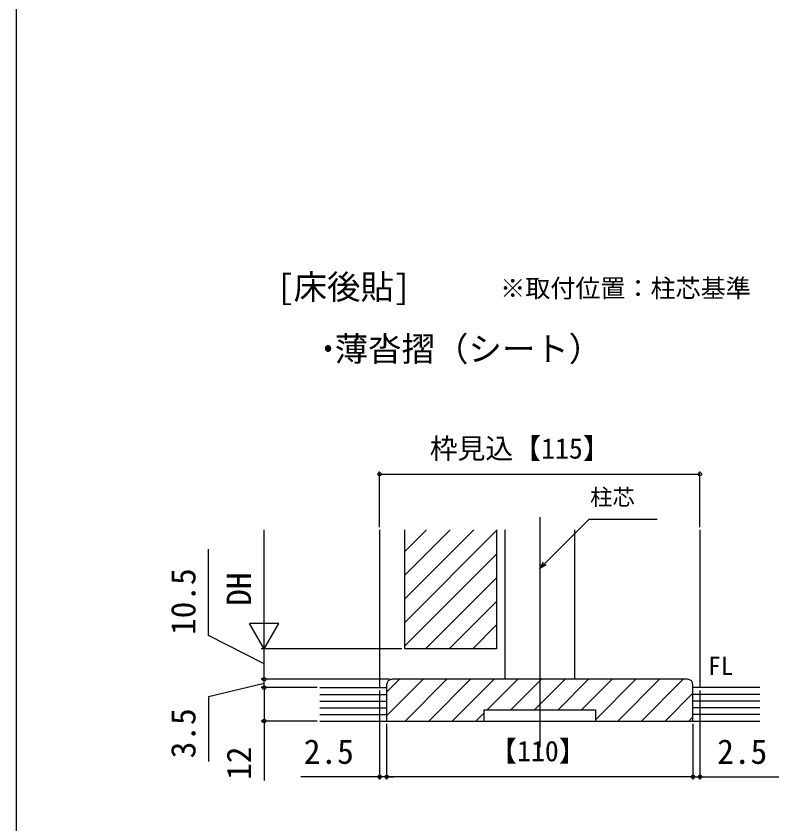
# Model space of a CAD drawing. Units: millimetres, scale not verified. Extents: x -525 to 525, y -783 to 779.
# Drawn here: x -525 to -251.2, y -75.3 to 214.8 of the extents above; entities that cross this region are included whole.
import ezdxf
from ezdxf.enums import TextEntityAlignment as Align

# ---------------------------------------------------------------- set-up
doc = ezdxf.new("R2010")
doc.units = ezdxf.units.MM
doc.header["$LTSCALE"] = 4
for name, color, linetype in [('0-2_USER1', 3, 'Continuous'), ('0-4_YKK_12', 2, 'Continuous'), ('0-7_YKK_D', 6, 'Continuous'), ('0-8_YKK_ZWAK', 7, 'Continuous'), ('0-9_YSS_K', 3, 'Continuous'), ('0-A_YSS_KE', 3, 'Continuous')]:
    doc.layers.add(name, color=color, linetype=linetype)
doc.styles.add('ＭＳ ゴシック', font='')
doc.styles.get('ＭＳ ゴシック').set_extended_font_data('MS Gothic')

msp = doc.modelspace()

# ---------------------------------------------------------------- linework, layer by layer
at = {"layer": '0-4_YKK_12'}
for p, q in [((-337, 34.863), (-337, -47.719)), ((-394.499, 30.3), (-394.499, -26.4)), ((-385.502, 22.508), (-377.71, 30.3)), ((-385.502, 14.022), (-369.225, 30.3)), ((-385.502, 5.537), (-360.739, 30.3)), ((-385.502, -2.948), (-352.502, 30.052)), ((-349.501, 30.3), (-349.499, -23.4)), ((-324.501, 30.3), (-324.499, -23.4)), ((-279.499, 30.3), (-279.499, -26.4)), ((-385.502, -11.433), (-352.502, 21.567)), ((-377.984, -12.4), (-352.502, 13.081)), ((-369.498, -12.4), (-352.502, 4.596)), ((-361.013, -12.4), (-352.502, -3.889)), ((-352.528, -12.4), (-352.502, -12.374)), ((-324.501, -23.4), (-349.499, -23.4))]:
    msp.add_line(p, q, dxfattribs=at)
msp.add_lwpolyline([(-352.502, 30.3), (-352.502, -12.4), (-385.502, -12.4), (-385.502, 30.3)], dxfattribs=at)
at = {"layer": '0-7_YKK_D'}
for p, q in [((-394.499, 31.3), (-394.499, 51.3)), ((-394.499, 50.3), (-279.499, 50.3)), ((-279.499, 31.3), (-279.499, 51.3)), ((-435.987, -1.9), (-435.987, 30.3)), ((-435.987, -12.4), (-435.987, 5.787)), ((-435.987, -12.4), (-441.237, -3.307)), ((-430.737, -3.307), (-441.237, -3.307)), ((-435.987, -12.4), (-430.737, -3.307)), ((-386.503, -12.4), (-436.987, -12.4)), ((-421.969, -12.4), (-436.987, -12.4)), ((-435.987, -23.4), (-435.987, -12.4)), ((-435.987, -23.4), (-435.987, -20.85)), ((-391, -23.4), (-436.987, -23.4)), ((-391, -23.4), (-436.987, -23.4)), ((-435.987, -26.4), (-435.987, -23.4)), ((-435.987, -26.4), (-435.987, -23.4)), ((-416.987, -26.4), (-436.987, -26.4)), ((-416.987, -26.4), (-436.987, -26.4)), ((-435.987, -26.4), (-435.987, -28.95)), ((-394.5, -27.4), (-394.5, -59.4)), ((-279.5, -27.4), (-279.5, -59.4)), ((-416.987, -38.4), (-436.987, -38.4)), ((-392, -39.4), (-392, -59.4)), ((-392, -39.4), (-392, -59.4)), ((-282, -39.4), (-282, -59.4)), ((-282, -39.4), (-282, -59.4)), ((-394.5, -58.4), (-422.827, -58.4)), ((-392, -58.4), (-394.5, -58.4)), ((-392, -58.4), (-389.45, -58.4)), ((-282, -58.4), (-392, -58.4)), ((-282, -58.4), (-284.55, -58.4)), ((-282, -58.4), (-279.5, -58.4)), ((-279.5, -58.4), (-251.173, -58.4))]:
    msp.add_line(p, q, dxfattribs=at)
for points in [[(-337, 16.374), (-335.197, 18.177), (-319.235, 34.139), (-294.843, 34.139)], [(-435.987, -17.9), (-455.987, -7.638), (-455.987, 23.362)], [(-334.714, 17.694), (-337, 16.374), (-335.68, 18.66)], [(-435.987, -24.9), (-455.987, -29.672), (-455.987, -52.899)], [(-435.987, -26.4), (-435.987, -38.4), (-435.987, -59.687)]]:
    msp.add_lwpolyline(points, dxfattribs=at)
for centre in [(-394.499, 50.3), (-279.499, 50.3), (-435.987, -23.4), (-435.987, -23.4), (-435.987, -26.4), (-435.987, -26.4), (-435.987, -38.4), (-394.5, -58.4), (-392, -58.4), (-392, -58.4), (-282, -58.4), (-282, -58.4), (-279.5, -58.4)]:
    msp.add_circle(centre, 0.637, dxfattribs=at)
at = {"layer": '0-8_YKK_ZWAK'}
msp.add_line((-525, 746.6), (-525, -783.4), dxfattribs=at)
at = {"layer": '0-9_YSS_K'}
for p, q in [((-392, -28.059), (-387.341, -23.4)), ((-392, -36.544), (-378.856, -23.4)), ((-385.371, -38.4), (-370.371, -23.4)), ((-376.885, -38.4), (-361.885, -23.4)), ((-368.4, -38.4), (-353.4, -23.4)), ((-355.915, -34.4), (-344.915, -23.4)), ((-347.43, -34.4), (-336.43, -23.4)), ((-338.944, -34.4), (-327.944, -23.4)), ((-330.459, -34.4), (-319.459, -23.4)), ((-321.974, -34.4), (-310.974, -23.4)), ((-317, -37.912), (-302.488, -23.4)), ((-309.003, -38.4), (-294.003, -23.4)), ((-300.518, -38.4), (-285.518, -23.4)), ((-415.986, -26.4), (-391.999, -26.4)), ((-415.986, -28.8), (-391.999, -28.8)), ((-292.033, -38.4), (-282, -28.367)), ((-258.014, -26.4), (-282.001, -26.4)), ((-258.014, -28.8), (-282.001, -28.8)), ((-415.986, -31.2), (-391.999, -31.2)), ((-258.014, -31.2), (-282.001, -31.2)), ((-415.986, -33.6), (-391.999, -33.6)), ((-258.014, -33.6), (-282.001, -33.6)), ((-415.986, -36), (-391.999, -36)), ((-359.915, -38.4), (-357, -35.485)), ((-283.547, -38.4), (-282, -36.853)), ((-258.014, -36), (-282.001, -36)), ((-415.986, -38.4), (-258.014, -38.4))]:
    msp.add_line(p, q, dxfattribs=at)
at = {"layer": '0-A_YSS_KE'}
msp.add_line((-284, -23.4), (-390, -23.4), dxfattribs=at)
msp.add_lwpolyline([(-392, -25.4), (-392, -38.4), (-382.2, -38.4), (-357, -38.4), (-357, -34.4), (-317, -34.4), (-317, -38.4), (-291.8, -38.4), (-282, -38.4), (-282, -25.4)], dxfattribs=at)
for centre, start, end in [((-390, -25.4), 90, 180), ((-284, -25.4), 0, 90)]:
    msp.add_arc(centre, 2, start, end, dxfattribs=at)

# ---------------------------------------------------------------- texts
at = {"layer": '0-2_USER1', "style": 'ＭＳ ゴシック'}
for s, height, p in [('[床後貼]', 8.798, (-431.364, 110.486)), ('※取付位置：柱芯基準', 6.598, (-351.227, 111.776)), ('※取付位置：柱芯基準', 6.598, (-351.227, 111.776)), ('薄沓摺（シート）', 8.798, (-410.609, 88.236)), ('FL', 6.598, (-276.522, -23.878))]:
    msp.add_text(s, height=height, dxfattribs=at).set_placement(p, align=Align.BOTTOM_LEFT)
at = {"layer": '0-2_USER1', "style": 'ＭＳ ゴシック', "width": 0.9}
msp.add_text('・', height=8.798, dxfattribs=at).set_placement((-418.409, 88.236), align=Align.BOTTOM_LEFT)
at = {"layer": '0-7_YKK_D', "style": 'ＭＳ ゴシック'}
for s, height, p in [('枠見込【115】', 7.331, (-376.516, 53.664)), ('柱芯', 5.865, (-318.906, 37.347)), ('2.5', 8.798, (-421.714, -56.4)), ('【110】', 7.331, (-355.153, -55.036)), ('2.5', 8.798, (-273.286, -56.4))]:
    msp.add_text(s, height=height, dxfattribs=at).set_placement(p, align=Align.BOTTOM_LEFT)
for s, p in [('10.5', (-457.987, -7.478)), ('DH', (-437.987, 2.984)), ('3.5', (-457.987, -51.785)), ('12', (-437.987, -59.528))]:
    msp.add_text(s, height=8.798, rotation=90, dxfattribs=at).set_placement(p, align=Align.BOTTOM_LEFT)

doc.saveas('drawing.dxf')
